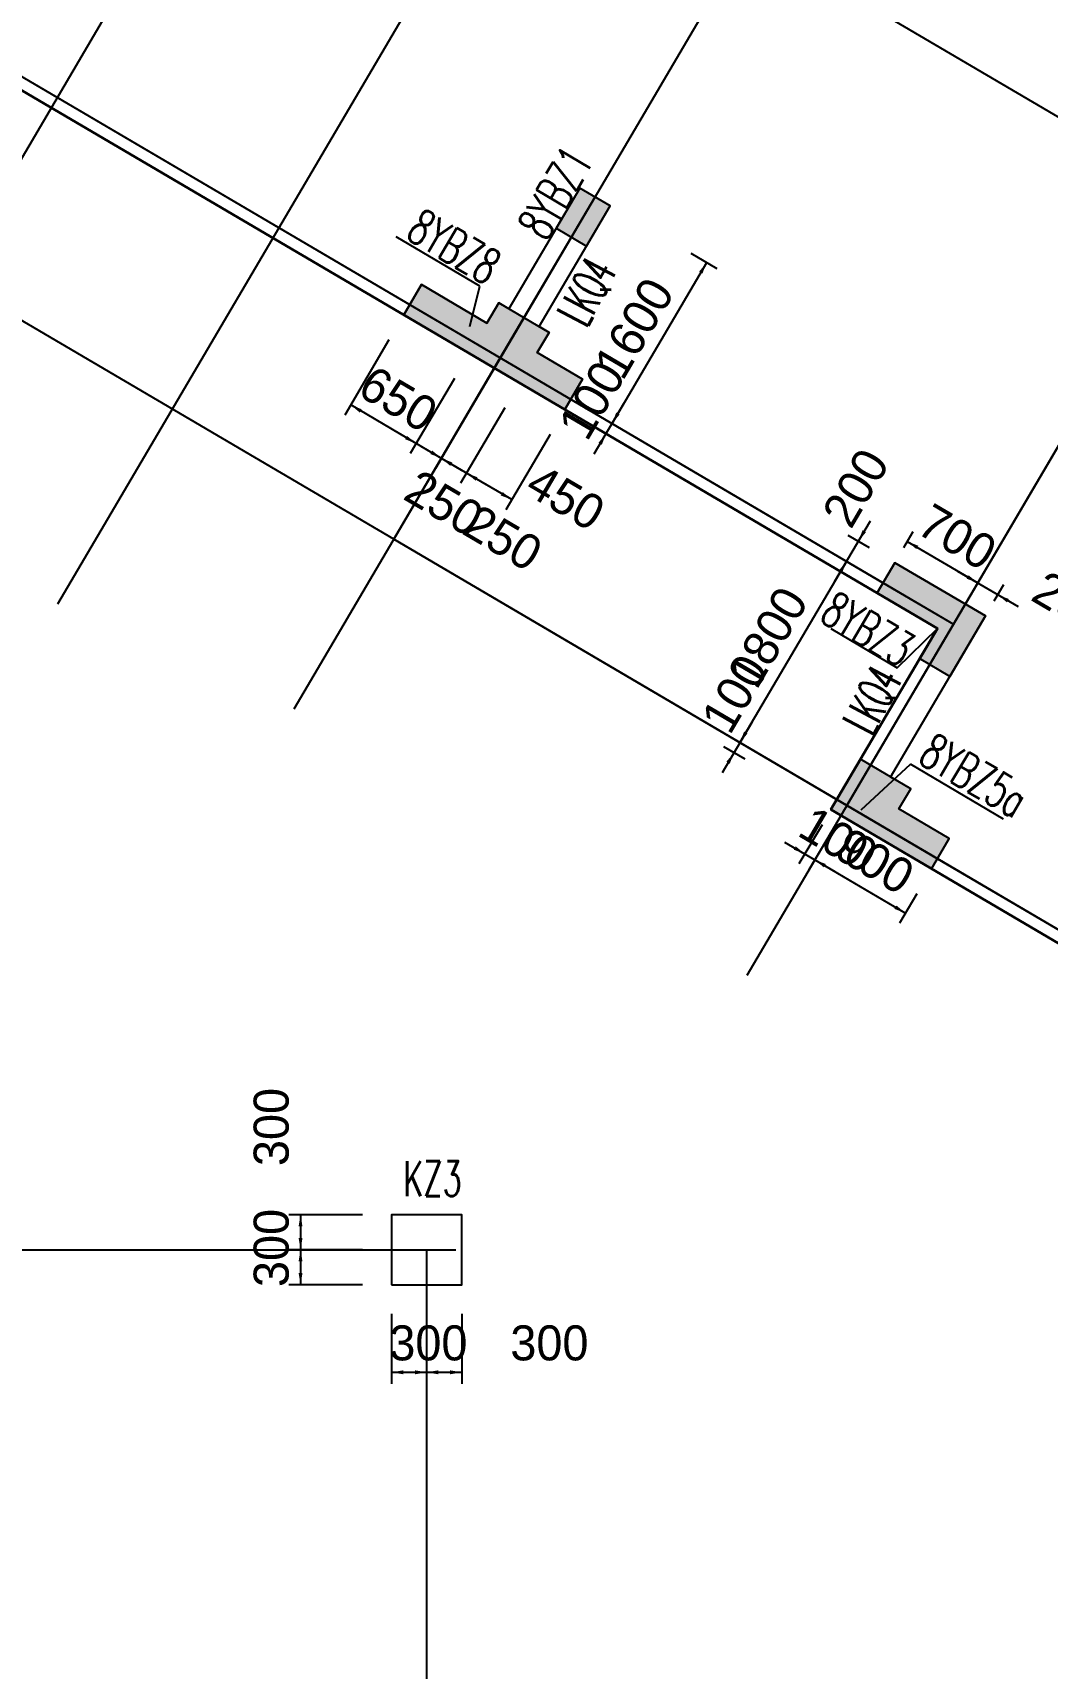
# Model space of a CAD drawing. Extents: x 387171 to 699106, y 11966 to 245688.
# Drawn here: x 595486 to 604171, y 164003 to 178011 of the extents above; entities that cross this region are included whole.
import ezdxf

# ---------------------------------------------------------------- set-up
doc = ezdxf.new("R2010")
doc.units = 0
doc.header["$LTSCALE"] = 100
doc.header["$MEASUREMENT"] = 0
for name, color, linetype in [('b边缘构件', 235, 'Continuous'), ('COLU', 7, 'Continuous'), ('DIM', 3, 'Continuous'), ('DOTE', 253, 'Continuous'), ('NUM', 7, 'Continuous'), ('Q-TEXT', 2, 'Continuous'), ('wall-主楼', 2, 'Continuous'), ('Y阴影', 254, 'Continuous'), ('小尺寸', 4, 'Continuous'), ('网格', 253, 'Continuous'), ('边缘构件标注', 1, 'Continuous')]:
    doc.layers.add(name, color=color, linetype=linetype)
doc.styles.get("Standard").update_dxf_attribs({"font": 'standard'})
doc.styles.add('tk', font='tk')
doc.dimstyles.get("Standard").update_dxf_attribs({"dimtxt": 300, "dimasz": 100, "dimexe": 100, "dimexo": 250, "dimgap": 100, "dimtad": 0, "dimtoh": 1, "dimdec": 0, "dimdsep": 46, "dimcen": 0.09, "dimclrt": 7, "dimadec": 0, "dimazin": 0, "dimtfac": 1, "dimtdec": 4, "dimtofl": 0, "dimtmove": 0, "dimatfit": 3, "dimfxl": 1, "dimtolj": 1, "dimtzin": 0, "dimarcsym": 0})

# ---------------------------------------------------------------- blocks, each defined once
blk = doc.blocks.new('*D3372')
at = {"layer": '小尺寸', "color": 0, "linetype": 'ByBlock', "lineweight": -2}
for p, q in [((600293, 174405), (600546, 174836)), ((600308, 174744), (600531, 174613)), ((600257, 174658), (600480, 174526))]:
    blk.add_line(p, q, dxfattribs=at)
for points in [[(600445, 174663), (600481, 174758), (600510, 174741)], [(600394, 174577), (600358, 174482), (600329, 174499)]]:
    blk.add_solid(points, dxfattribs=at)
at = {"layer": '小尺寸', "color": 7, "linetype": 'Continuous', "lineweight": -2, "insert": (600273, 174864), "char_height": 300, "width": 476.67, "attachment_point": 5, "rotation": 59.5454, "style": 'tk'}
blk.add_mtext('100', dxfattribs=at)
blk = doc.blocks.new('*D4278')
at = {"layer": '小尺寸', "color": 0, "linetype": 'ByBlock', "lineweight": -2}
for p, q in [((601119, 176123), (601342, 175992)), ((600445, 174663), (601256, 176043)), ((600308, 174744), (600531, 174613))]:
    blk.add_line(p, q, dxfattribs=at)
for points in [[(601256, 176043), (601219, 175948), (601191, 175965)], [(600445, 174663), (600481, 174758), (600510, 174741)]]:
    blk.add_solid(points, dxfattribs=at)
at = {"layer": '小尺寸', "color": 7, "linetype": 'Continuous', "lineweight": -2, "insert": (600635, 175480), "char_height": 300, "width": 685, "attachment_point": 5, "rotation": 59.5454, "style": 'tk'}
blk.add_mtext('1600', dxfattribs=at)
blk = doc.blocks.new('*D572')
at = {"layer": '小尺寸', "color": 0, "linetype": 'ByBlock', "lineweight": -2}
for p, q in [((602243, 171228), (602045, 170892)), ((601923, 171079), (602354, 170826)), ((602329, 171177), (602131, 170841))]:
    blk.add_line(p, q, dxfattribs=at)
for points in [[(602095, 170978), (602001, 171014), (602018, 171043)], [(602182, 170927), (602276, 170891), (602259, 170862)]]:
    blk.add_solid(points, dxfattribs=at)
at = {"layer": '小尺寸', "color": 7, "linetype": 'Continuous', "lineweight": -2, "insert": (602383, 171099), "char_height": 300, "width": 476.67, "attachment_point": 5, "rotation": 329.5454, "style": 'tk'}
blk.add_mtext('100', dxfattribs=at)
blk = doc.blocks.new('*D1391')
at = {"layer": '小尺寸', "color": 0, "linetype": 'ByBlock', "lineweight": -2}
for p, q in [((602329, 171177), (602131, 170841)), ((602182, 170927), (602957, 170471)), ((603054, 170635), (602907, 170385))]:
    blk.add_line(p, q, dxfattribs=at)
for points in [[(602182, 170927), (602276, 170891), (602259, 170862)], [(602957, 170471), (602863, 170507), (602880, 170536)]]:
    blk.add_solid(points, dxfattribs=at)
at = {"layer": '小尺寸', "color": 7, "linetype": 'Continuous', "lineweight": -2, "insert": (602696, 170915), "char_height": 300, "width": 556.67, "attachment_point": 5, "rotation": 329.5454, "style": 'tk'}
blk.add_mtext('900', dxfattribs=at)
blk = doc.blocks.new('*D1107')
at = {"layer": '小尺寸', "color": 0, "linetype": 'ByBlock', "lineweight": -2}
for p, q in [((602655, 173828), (602351, 173311)), ((602650, 173599), (602467, 173706)), ((602549, 173426), (602366, 173534))]:
    blk.add_line(p, q, dxfattribs=at)
for points in [[(602554, 173655), (602590, 173750), (602619, 173733)], [(602452, 173483), (602416, 173388), (602387, 173405)]]:
    blk.add_solid(points, dxfattribs=at)
at = {"layer": '小尺寸', "color": 7, "linetype": 'Continuous', "lineweight": -2, "insert": (602532, 174113), "char_height": 300, "width": 566.67, "attachment_point": 5, "rotation": 59.5454, "style": 'tk'}
blk.add_mtext('200', dxfattribs=at)
blk = doc.blocks.new('*D1001')
at = {"layer": '小尺寸', "color": 0, "linetype": 'ByBlock', "lineweight": -2}
for p, q in [((602452, 173483), (601540, 171931)), ((602549, 173426), (602366, 173534)), ((601637, 171874), (601454, 171982))]:
    blk.add_line(p, q, dxfattribs=at)
for points in [[(602452, 173483), (602416, 173388), (602387, 173405)], [(601540, 171931), (601576, 172026), (601605, 172009)]]:
    blk.add_solid(points, dxfattribs=at)
at = {"layer": '小尺寸', "color": 7, "linetype": 'Continuous', "lineweight": -2, "insert": (601781, 172834), "char_height": 300, "width": 690, "attachment_point": 5, "rotation": 59.5454, "style": 'tk'}
blk.add_mtext('1800', dxfattribs=at)
blk = doc.blocks.new('*D1922')
at = {"layer": '小尺寸', "color": 0, "linetype": 'ByBlock', "lineweight": -2}
for p, q in [((601641, 172104), (601388, 171673)), ((601586, 171788), (601403, 171896)), ((601637, 171874), (601454, 171982))]:
    blk.add_line(p, q, dxfattribs=at)
for points in [[(601540, 171931), (601576, 172026), (601605, 172009)], [(601489, 171845), (601453, 171750), (601424, 171767)]]:
    blk.add_solid(points, dxfattribs=at)
at = {"layer": '小尺寸', "color": 7, "linetype": 'Continuous', "lineweight": -2, "insert": (601496, 172350), "char_height": 300, "width": 476.67, "attachment_point": 5, "rotation": 59.5454, "style": 'tk'}
blk.add_mtext('100', dxfattribs=at)
blk = doc.blocks.new('*D1519')
at = {"layer": '小尺寸', "color": 0, "linetype": 'ByBlock', "lineweight": -2}
for p, q in [((602942, 173601), (603023, 173740)), ((602973, 173654), (603576, 173299)), ((603545, 173246), (603627, 173385))]:
    blk.add_line(p, q, dxfattribs=at)
for points in [[(602973, 173654), (603067, 173617), (603050, 173589)], [(603576, 173299), (603481, 173335), (603498, 173364)]]:
    blk.add_solid(points, dxfattribs=at)
at = {"layer": '小尺寸', "color": 7, "linetype": 'Continuous', "lineweight": -2, "insert": (603401, 173692), "char_height": 300, "width": 566.67, "attachment_point": 5, "rotation": 329.5454, "style": 'tk'}
blk.add_mtext('700', dxfattribs=at)
blk = doc.blocks.new('*D2424')
at = {"layer": '小尺寸', "color": 0, "linetype": 'ByBlock', "lineweight": -2}
for p, q in [((603404, 173400), (603921, 173096)), ((603545, 173246), (603627, 173385)), ((603718, 173145), (603799, 173284))]:
    blk.add_line(p, q, dxfattribs=at)
for points in [[(603576, 173299), (603481, 173335), (603498, 173364)], [(603748, 173197), (603843, 173161), (603826, 173132)]]:
    blk.add_solid(points, dxfattribs=at)
at = {"layer": '小尺寸', "color": 7, "linetype": 'Continuous', "lineweight": -2, "insert": (604380, 173116), "char_height": 300, "width": 566.67, "attachment_point": 5, "rotation": 329.5454, "style": 'tk'}
blk.add_mtext('200', dxfattribs=at)
blk = doc.blocks.new('*D1612')
at = {"layer": '小尺寸', "color": 0, "linetype": 'ByBlock', "lineweight": -2}
for p, q in [((599527, 174797), (599148, 174154)), ((599915, 174569), (599536, 173926)), ((599587, 174012), (599199, 174240))]:
    blk.add_line(p, q, dxfattribs=at)
for points in [[(599199, 174240), (599294, 174203), (599277, 174175)], [(599587, 174012), (599492, 174048), (599509, 174077)]]:
    blk.add_solid(points, dxfattribs=at)
at = {"layer": '小尺寸', "color": 7, "linetype": 'Continuous', "lineweight": -2, "insert": (600048, 174030), "char_height": 300, "width": 576.67, "attachment_point": 5, "rotation": 329.5454, "style": 'tk'}
blk.add_mtext('450', dxfattribs=at)
blk = doc.blocks.new('*D1499')
at = {"layer": '小尺寸', "color": 0, "linetype": 'ByBlock', "lineweight": -2}
for p, q in [((599311, 174924), (598933, 174280)), ((599527, 174797), (599148, 174154)), ((599371, 174138), (598811, 174468))]:
    blk.add_line(p, q, dxfattribs=at)
for points in [[(598984, 174367), (598889, 174403), (598906, 174432)], [(599199, 174240), (599294, 174203), (599277, 174175)]]:
    blk.add_solid(points, dxfattribs=at)
at = {"layer": '小尺寸', "color": 7, "linetype": 'Continuous', "lineweight": -2, "insert": (599512, 173684), "char_height": 300, "width": 566.67, "attachment_point": 5, "rotation": 329.5454, "style": 'tk'}
blk.add_mtext('250', dxfattribs=at)
blk = doc.blocks.new('*D2404')
at = {"layer": '小尺寸', "color": 0, "linetype": 'ByBlock', "lineweight": -2}
for p, q in [((598535, 175380), (598157, 174736)), ((599096, 175050), (598717, 174407)), ((598768, 174493), (598208, 174823))]:
    blk.add_line(p, q, dxfattribs=at)
for points in [[(598208, 174823), (598302, 174786), (598286, 174758)], [(598768, 174493), (598673, 174530), (598690, 174558)]]:
    blk.add_solid(points, dxfattribs=at)
at = {"layer": '小尺寸', "color": 7, "linetype": 'Continuous', "lineweight": -2, "insert": (598615, 174873), "char_height": 300, "width": 556.67, "attachment_point": 5, "rotation": 329.5454, "style": 'tk'}
blk.add_mtext('650', dxfattribs=at)
blk = doc.blocks.new('*D1995')
at = {"layer": '小尺寸', "color": 0, "linetype": 'ByBlock', "lineweight": -2}
for p, q in [((599096, 175050), (598717, 174407)), ((599311, 174924), (598933, 174280)), ((598596, 174595), (599156, 174265))]:
    blk.add_line(p, q, dxfattribs=at)
for points in [[(598768, 174493), (598673, 174530), (598690, 174558)], [(598984, 174367), (599078, 174330), (599061, 174301)]]:
    blk.add_solid(points, dxfattribs=at)
at = {"layer": '小尺寸', "color": 7, "linetype": 'Continuous', "lineweight": -2, "insert": (599007, 173981), "char_height": 300, "width": 566.67, "attachment_point": 5, "rotation": 329.5454, "style": 'tk'}
blk.add_mtext('250', dxfattribs=at)
blk = doc.blocks.new('*D762')
at = {"layer": 'DIM', "color": 0, "linetype": 'ByBlock', "lineweight": -2}
for p, q in [((598558, 167038), (598558, 166438)), ((598858, 167038), (598858, 166438)), ((598558, 166538), (598858, 166538))]:
    blk.add_line(p, q, dxfattribs=at)
for points in [[(598558, 166538), (598658, 166555), (598658, 166521)], [(598858, 166538), (598758, 166521), (598758, 166555)]]:
    blk.add_solid(points, dxfattribs=at)
at = {"layer": 'DIM', "color": 7, "linetype": 'Continuous', "lineweight": -2, "insert": (598873, 166788), "char_height": 300, "width": 566.67, "attachment_point": 5, "style": 'tk'}
blk.add_mtext('300', dxfattribs=at)
blk = doc.blocks.new('*D626')
at = {"layer": 'DIM', "color": 0, "linetype": 'ByBlock', "lineweight": -2}
for p, q in [((598858, 167038), (598858, 166438)), ((599158, 167038), (599158, 166438)), ((598858, 166538), (599158, 166538))]:
    blk.add_line(p, q, dxfattribs=at)
for points in [[(598858, 166538), (598958, 166555), (598958, 166521)], [(599158, 166538), (599058, 166521), (599058, 166555)]]:
    blk.add_solid(points, dxfattribs=at)
at = {"layer": 'DIM', "color": 7, "linetype": 'Continuous', "lineweight": -2, "insert": (599909, 166788), "char_height": 300, "width": 566.67, "attachment_point": 5, "style": 'tk'}
blk.add_mtext('300', dxfattribs=at)
blk = doc.blocks.new('*D1567')
at = {"layer": 'DIM', "color": 0, "linetype": 'ByBlock', "lineweight": -2}
for p, q in [((598308, 167888), (597679, 167888)), ((597779, 167888), (597779, 167588)), ((598308, 167588), (597679, 167588))]:
    blk.add_line(p, q, dxfattribs=at)
for points in [[(597779, 167888), (597795, 167788), (597762, 167788)], [(597779, 167588), (597762, 167688), (597795, 167688)]]:
    blk.add_solid(points, dxfattribs=at)
at = {"layer": 'DIM', "color": 7, "linetype": 'Continuous', "lineweight": -2, "insert": (597529, 168639), "char_height": 300, "width": 566.67, "attachment_point": 5, "rotation": 90, "style": 'tk'}
blk.add_mtext('300', dxfattribs=at)
blk = doc.blocks.new('*D1181')
at = {"layer": 'DIM', "color": 0, "linetype": 'ByBlock', "lineweight": -2}
for p, q in [((598308, 167588), (597679, 167588)), ((597779, 167588), (597779, 167288)), ((598308, 167288), (597679, 167288))]:
    blk.add_line(p, q, dxfattribs=at)
for points in [[(597779, 167588), (597795, 167488), (597762, 167488)], [(597779, 167288), (597762, 167388), (597795, 167388)]]:
    blk.add_solid(points, dxfattribs=at)
at = {"layer": 'DIM', "color": 7, "linetype": 'Continuous', "lineweight": -2, "insert": (597529, 167603), "char_height": 300, "width": 566.67, "attachment_point": 5, "rotation": 90, "style": 'tk'}
blk.add_mtext('300', dxfattribs=at)

msp = doc.modelspace()

# ---------------------------------------------------------------- hatches: boundary and pattern name
at = {"layer": 'Y阴影'}
for points in [[(600170.3, 176680.8), (599967.6, 176335.9), (600226.2, 176183.9), (600428.9, 176528.7)], [(600193.4, 175043.1), (600041.4, 174784.5), (598662.1, 175595.4), (598814.2, 175854.1), (599374.5, 175524.6), (599475.9, 175697), (599906.9, 175443.6), (599805.5, 175271.2)], [(603641.6, 173015.7), (603337.4, 172498.4), (603078.8, 172650.5), (603230.9, 172909.1), (602713.7, 173213.2), (602865.7, 173471.8)], [(602572, 171788.5), (602318.5, 171357.5), (603180.6, 170850.6), (603332.6, 171109.2), (602901.6, 171362.6), (603003, 171535)]]:
    msp.add_hatch(color=256, dxfattribs=at).paths.add_polyline_path(points, flags=0)

# ---------------------------------------------------------------- linework, layer by layer
at = {"color": 6, "lineweight": 30}
msp.add_lwpolyline([(589042.9, 179163.3), (589955.6, 180714.7), (603230.5, 172909.4), (602318.6, 171357.5), (610248.8, 166694.6), (611161.6, 168246), (624436.4, 160440.7)], dxfattribs=at)
at = {"layer": 'b边缘构件'}
for points in [[(600170.3, 176680.8), (599967.6, 176335.9), (600226.2, 176183.9), (600428.9, 176528.7), (600170.3, 176680.8)], [(600193.4, 175043.1), (600041.4, 174784.5), (598662.1, 175595.4), (598814.2, 175854.1), (599374.5, 175524.6), (599475.9, 175697), (599906.9, 175443.6), (599805.5, 175271.2), (600193.4, 175043.1)], [(603641.6, 173015.7), (603337.4, 172498.4), (603078.8, 172650.5), (603230.9, 172909.1), (602713.7, 173213.2), (602865.7, 173471.8), (603641.6, 173015.7)], [(602572, 171788.5), (602318.5, 171357.5), (603180.6, 170850.6), (603332.6, 171109.2), (602901.6, 171362.6), (603003, 171535), (602572, 171788.5)]]:
    msp.add_lwpolyline(points, dxfattribs=at)
at = {"layer": 'COLU'}
msp.add_lwpolyline([(598558.1, 167287.9), (599158.1, 167287.9), (599158.1, 167887.9), (598558.1, 167887.9)], close=True, dxfattribs=at)
at = {"layer": 'DOTE'}
for p, q in [((586924, 187485.4), (630581.7, 161815.6)), ((599801.2, 184438.1), (593800.6, 174232.6)), ((601697.7, 183323), (595697.1, 173117.5)), ((645210.3, 146254), (583882.9, 182313.2)), ((589920.1, 180851.6), (603367.8, 172944.6)), ((602377.7, 180139.1), (597720.3, 172218)), ((605496.6, 176565.2), (601599.4, 169937.1)), ((532758.1, 167587.9), (599108.1, 167587.9)), ((598858.1, 167587.9), (598858.1, 144687.9))]:
    msp.add_line(p, q, dxfattribs=at)
at = {"layer": 'wall-主楼'}
for points in [[(599906.9, 175443.6), (599820.7, 175494.3), (600428.9, 176528.7), (600170.3, 176680.8), (599562.1, 175646.3), (599475.9, 175697), (599374.5, 175524.6), (598813.8, 175854.3), (598661.7, 175595.7), (600041.4, 174784.5), (600193.4, 175043.1), (599805.5, 175271.2)], [(603003, 171535), (602830.6, 171636.4), (603641.6, 173015.7), (602865.7, 173471.8), (602713.7, 173213.2), (603230.9, 172909.1), (602318.5, 171357.5), (603180.6, 170850.6), (603332.6, 171109.2), (602901.6, 171362.6)]]:
    msp.add_lwpolyline(points, close=True, dxfattribs=at)
at = {"layer": '网格'}
for p, q in [((589920.1, 180851.6), (602764.4, 173299.4)), ((599488.6, 175225.5), (600299.6, 176604.7)), ((598576.3, 173673.8), (599488.6, 175225.5)), ((603367.8, 172944.6), (604584.2, 175013.5)), ((598576.3, 173673.8), (602455.4, 171393)), ((602764.4, 173299.4), (603367.8, 172944.6)), ((602455.4, 171393), (603367.8, 172944.6)), ((602455.4, 171393), (603231.3, 170936.8)), ((603231.3, 170936.8), (604782.9, 170024.5))]:
    msp.add_line(p, q, dxfattribs=at)
at = {"layer": '边缘构件标注', "color": 200}
for p, q in [((599313.1, 175841.4), (598596.2, 176263)), ((599228.8, 175494.3), (599313.1, 175841.4)), ((602319.3, 172907.1), (602887.7, 172572.9)), ((602887.7, 172572.9), (603230.9, 172909.1)), ((602577.1, 171354.3), (603000.4, 171745.5)), ((603797.6, 171276.8), (603000.4, 171745.5))]:
    msp.add_line(p, q, dxfattribs=at)

# ---------------------------------------------------------------- texts
at = {"layer": 'NUM', "color": 200, "width": 0.7}
msp.add_text('KZ3', height=300, dxfattribs=at).set_placement((598658.4, 168046.7))
at = {"layer": 'Q-TEXT', "color": 3, "width": 0.6}
for p in [(600228, 175475.5), (602672.6, 171978.7)]:
    msp.add_text('LKQ4', height=300, rotation=61.98936, dxfattribs=at).set_placement(p)
at = {"layer": '边缘构件标注', "color": 200, "width": 0.7}
for s, rotation, p in [('8YBZ1', 59.54537, (599883.2, 176215.8)), ('8YBZ8', 329.54537, (598668.1, 176256.4)), ('8YBZ3', 329.54537, (602209.5, 172979.7)), ('8YBZ5a', 329.54537, (603052.9, 171765.7))]:
    msp.add_text(s, height=300, rotation=rotation, dxfattribs=at).set_placement(p)

# ---------------------------------------------------------------- dimensions: what is measured, and where the dimension line sits
at = {"layer": 'DIM', "color": 200}
for base, p1, p2, picture, middle in [((597778.6, 167587.9), (598558.1, 167887.9), (598558.1, 167587.9), '*D1567', (597528.6, 168106)), ((597778.6, 167287.9), (598558.1, 167587.9), (598558.1, 167287.9), '*D1181', (597528.6, 167069.9))]:
    dim = msp.add_linear_dim(base=base, p1=p1, p2=p2, angle=90, dimstyle='Standard', dxfattribs=at)
    dim.commit()
    dim.dimension.update_dxf_attribs({"geometry": picture, "text_midpoint": middle})
for base, p1, p2, picture, middle in [((598858.1, 166537.9), (598558.1, 167287.9), (598858.1, 167287.9), '*D762', (598340, 166787.9)), ((599158.1, 166537.9), (598858.1, 167287.9), (599158.1, 167287.9), '*D626', (599376.1, 166787.9))]:
    dim = msp.add_linear_dim(base=base, p1=p1, p2=p2, dimstyle='Standard', dxfattribs=at)
    dim.commit()
    dim.dimension.update_dxf_attribs({"geometry": picture, "text_midpoint": middle})
at = {"layer": '小尺寸'}
for base, p1, p2, angle, picture, middle in [((601255.8, 176042.5), (600092.1, 174870.7), (600903, 176249.9), 59.54537, '*D4278', (600634.8, 175479.6)), ((598207.8, 174822.7), (599222.4, 175266), (598662.1, 175595.4), 149.54537, '*D2404', (598614.6, 174873.5)), ((598983.6, 174366.5), (599222.4, 175266), (599437.9, 175139.3), 329.54537, '*D1995', (598568.5, 174238.6)), ((598983.6, 174366.5), (599653.5, 175012.6), (599437.9, 175139.3), 149.54537, '*D1499', (599073.6, 173941.6)), ((600444.8, 174663.3), (600041.4, 174784.5), (600092.1, 174870.7), 59.54537, '*D3372', (600076.3, 174529.7)), ((599199.1, 174239.8), (600041.4, 174784.5), (599653.5, 175012.6), 149.54537, '*D1612', (599519.8, 174341.3)), ((602452.2, 173483), (602865.7, 173471.8), (602764.4, 173299.4), 59.54537, '*D1107', (602287.4, 173695.9)), ((603576, 173298.8), (602815, 173385.6), (603418.5, 173030.8), 329.54537, '*D1519', (603401, 173691.7)), ((601539.9, 171931.3), (602764.4, 173299.4), (601852, 171747.8), 59.54537, '*D1001', (601780.5, 172833.8)), ((603748.4, 173197.5), (603418.5, 173030.8), (603590.9, 172929.5), 329.54537, '*D2424', (603963, 173361.3)), ((601489.2, 171845.1), (601852, 171747.8), (601801.3, 171661.6), 59.54537, '*D1922', (601299, 172014.9)), ((602181.6, 170927.3), (602369.2, 171443.7), (602455.4, 171393), 329.54537, '*D572', (602048.1, 171295.9)), ((602957.5, 170471.1), (602455.4, 171393), (603180.6, 170850.6), 329.54537, '*D1391', (602696.3, 170914.7))]:
    dim = msp.add_linear_dim(base=base, p1=p1, p2=p2, angle=angle, dimstyle='Standard', dxfattribs=at)
    dim.commit()
    dim.dimension.update_dxf_attribs({"geometry": picture, "text_midpoint": middle})

doc.saveas('drawing.dxf')
